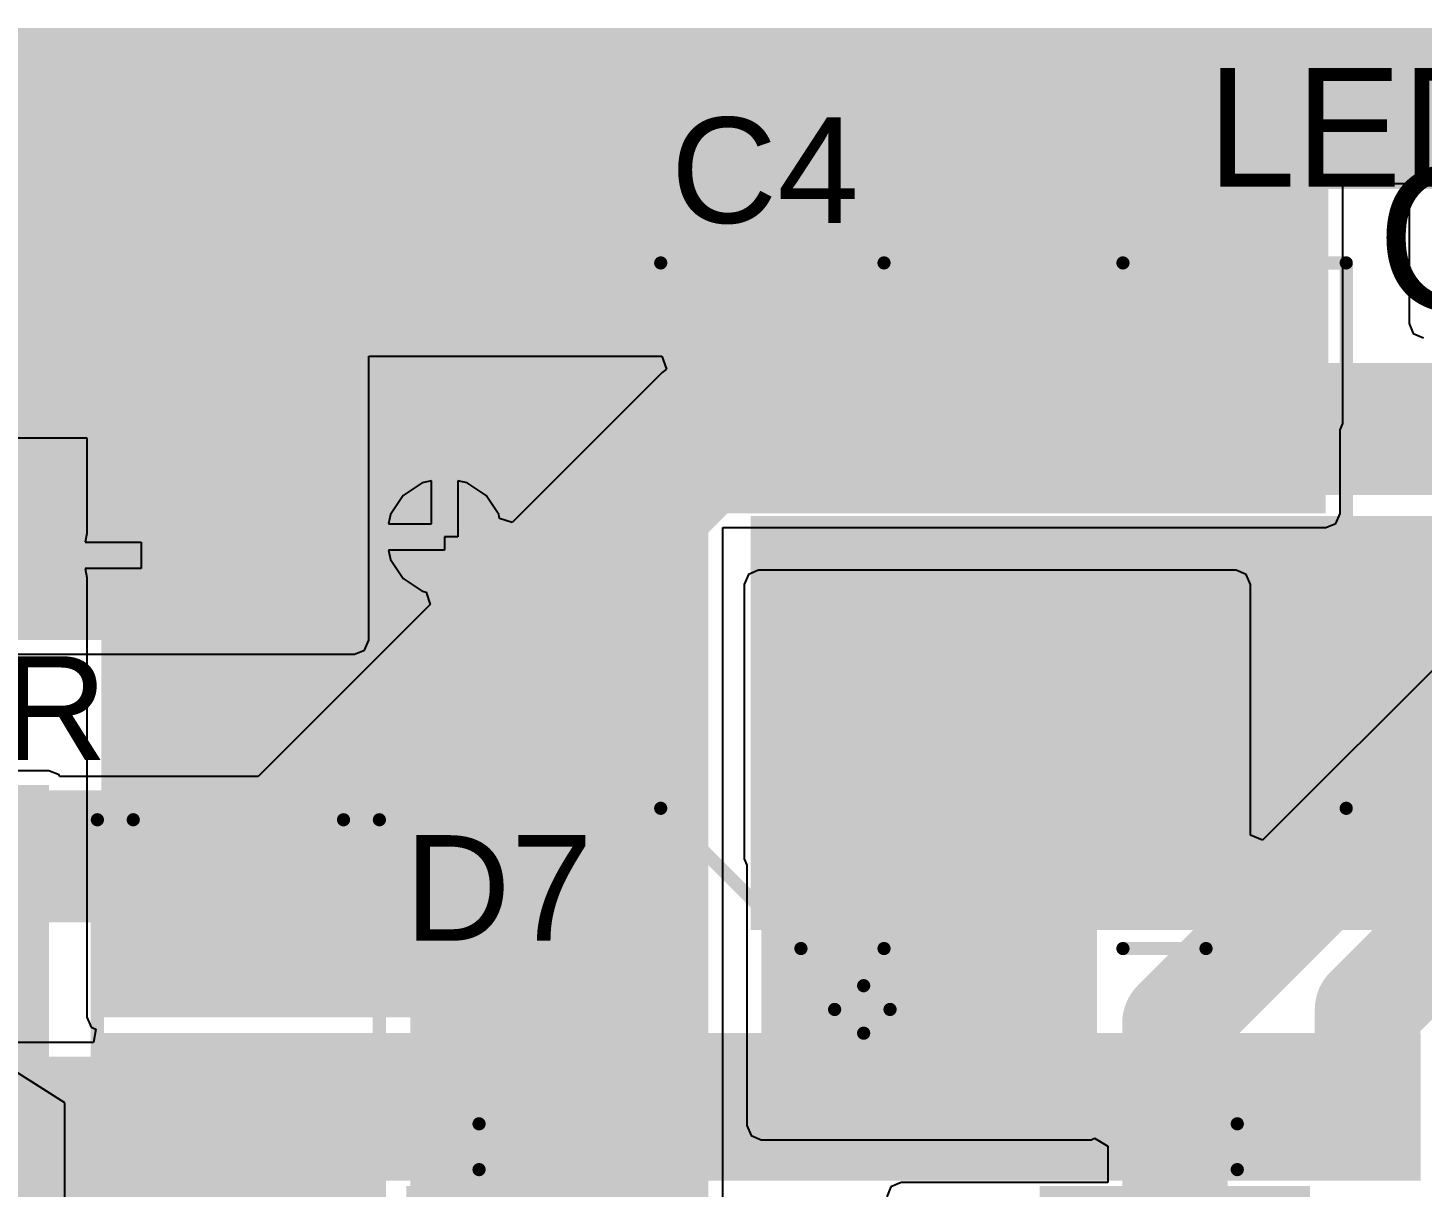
# Model space of a CAD drawing. Header units: millimetres. Extents: x -0.26 to 4.68, y -0.29 to 2.93.
# Drawn here: x 1.578 to 2.107, y 2.441 to 2.88 of the extents above; entities that cross this region are included whole.
import ezdxf

# ---------------------------------------------------------------- set-up
doc = ezdxf.new("R2010")
doc.units = ezdxf.units.MM
doc.header["$MEASUREMENT"] = 0
for name, color, linetype in [('BottomLayer', 5, 'Continuous'), ('BottomSolder', 6, 'Continuous'), ('Mechanical2', 216, 'Continuous'), ('TopLayer', 1, 'Continuous'), ('TopOverlay', 2, 'Continuous'), ('TopPaste', 8, 'Continuous'), ('TopSolder', 216, 'Continuous'), ('ViaHoleLayer', 16, 'Continuous')]:
    doc.layers.add(name, color=color, linetype=linetype)
doc.styles.add('Arial', font='', dxfattribs={"height": 0.2})
doc.styles.get('Arial').set_extended_font_data('Arial')

# ---------------------------------------------------------------- blocks, each defined once
blk = doc.blocks.new('LED_0603_11')
at = {"layer": 'TopLayer'}
for points in [[(-0.03937, 0.01969), (-0.01969, 0.01969), (-0.01969, -0.01969), (-0.03937, -0.01969)], [(0.01969, 0.01969), (0.03937, 0.01969), (0.03937, -0.01969), (0.01969, -0.01969)]]:
    blk.add_hatch(color=1, dxfattribs=at).paths.add_polyline_path(points)
at = {"layer": 'TopOverlay'}
blk.add_hatch(color=2, dxfattribs=at).paths.add_polyline_path([(0.044, -0.026), (0.069, -0.026), (0.069, 0.026), (0.044, 0.026)])
at = {"layer": 'TopPaste'}
for points in [[(-0.03937, 0.01969), (-0.01969, 0.01969), (-0.01969, -0.01969), (-0.03937, -0.01969)], [(0.01969, 0.01969), (0.03937, 0.01969), (0.03937, -0.01969), (0.01969, -0.01969)]]:
    blk.add_hatch(color=8, dxfattribs=at).paths.add_polyline_path(points)
at = {"layer": 'TopSolder'}
for points in [[(-0.04337, 0.02369), (-0.01569, 0.02369), (-0.01569, -0.02369), (-0.04337, -0.02369)], [(0.01569, 0.02369), (0.04337, 0.02369), (0.04337, -0.02369), (0.01569, -0.02369)]]:
    blk.add_hatch(color=216, dxfattribs=at).paths.add_polyline_path(points)
at = {"layer": 'TopOverlay', "const_width": 0.005}
for points in [[(-0.044, -0.024), (-0.044, 0.024)], [(-0.044, 0.024), (-0.017, 0.024)], [(0.017, 0.024), (0.044, 0.024)], [(0.044, -0.024), (0.044, 0.024)], [(-0.044, -0.024), (-0.017, -0.024)], [(0.017, -0.024), (0.044, -0.024)]]:
    blk.add_lwpolyline(points, dxfattribs=at)
at = {"layer": 'TopOverlay', "const_width": 0.0025}
for points in [[(-0.04525, 0.024, 1), (-0.04275, 0.024, 1)], [(-0.04525, 0.024, 1), (-0.04275, 0.024, 1)], [(-0.01825, 0.024, 1), (-0.01575, 0.024, 1)], [(0.01575, 0.024, 1), (0.01825, 0.024, 1)], [(0.04275, 0.024, 1), (0.04525, 0.024, 1)], [(0.04275, 0.024, 1), (0.04525, 0.024, 1)], [(-0.04525, -0.024, 1), (-0.04275, -0.024, 1)], [(-0.04525, -0.024, 1), (-0.04275, -0.024, 1)], [(-0.01825, -0.024, 1), (-0.01575, -0.024, 1)], [(0.01575, -0.024, 1), (0.01825, -0.024, 1)], [(0.04275, -0.024, 1), (0.04525, -0.024, 1)], [(0.04275, -0.024, 1), (0.04525, -0.024, 1)]]:
    blk.add_lwpolyline(points, format="xyb", close=True, dxfattribs=at)
at = {"layer": 'TopOverlay'}
blk.add_text('LED2', height=0.045, dxfattribs=at).set_placement((-0.1532, -0.02518))
blk = doc.blocks.new('SMA_13')
at = {"layer": 'TopLayer'}
for points in [[(-0.12795, 0.03346), (-0.02953, 0.03346), (-0.02953, -0.03346), (-0.12795, -0.03346)], [(0.02953, 0.03346), (0.12795, 0.03346), (0.12795, -0.03346), (0.02953, -0.03346)]]:
    blk.add_hatch(color=1, dxfattribs=at).paths.add_polyline_path(points)
at = {"layer": 'TopOverlay'}
for points in [[(-0.175, -0.05597), (-0.12906, -0.05597), (-0.12906, 0.05598), (-0.175, 0.05598)], [(-0.12992, 0.03638), (-0.1022, 0.03638), (-0.1022, 0.05598), (-0.12992, 0.05598)], [(-0.12992, -0.05598), (-0.1022, -0.05598), (-0.1022, -0.03638), (-0.12992, -0.03638)]]:
    blk.add_hatch(color=2, dxfattribs=at).paths.add_polyline_path(points)
at = {"layer": 'TopPaste'}
for points in [[(-0.12795, 0.03346), (-0.02953, 0.03346), (-0.02953, -0.03346), (-0.12795, -0.03346)], [(0.02953, 0.03346), (0.12795, 0.03346), (0.12795, -0.03346), (0.02953, -0.03346)]]:
    blk.add_hatch(color=8, dxfattribs=at).paths.add_polyline_path(points)
at = {"layer": 'TopSolder'}
for points in [[(-0.13195, 0.03746), (-0.02553, 0.03746), (-0.02553, -0.03746), (-0.13195, -0.03746)], [(0.02553, 0.03746), (0.13195, 0.03746), (0.13195, -0.03746), (0.02553, -0.03746)]]:
    blk.add_hatch(color=216, dxfattribs=at).paths.add_polyline_path(points)
at = {"layer": 'TopOverlay', "const_width": 0.005}
for points in [[(-0.10465, 0.05345), (0.08115, 0.05345)], [(0.08115, 0.05345), (0.08115, 0.03985)], [(0.08115, -0.03985), (0.08115, -0.05345)], [(-0.10465, -0.05345), (0.08115, -0.05345)]]:
    blk.add_lwpolyline(points, dxfattribs=at)
at = {"layer": 'TopOverlay', "const_width": 0.0025}
for points in [[(-0.1059, 0.05345, 1), (-0.1034, 0.05345, 1)], [(0.0799, 0.05345, 1), (0.0824, 0.05345, 1)], [(0.0799, 0.05345, 1), (0.0824, 0.05345, 1)], [(0.0799, 0.03985, 1), (0.0824, 0.03985, 1)], [(0.0799, -0.03985, 1), (0.0824, -0.03985, 1)], [(-0.1059, -0.05345, 1), (-0.1034, -0.05345, 1)], [(0.0799, -0.05345, 1), (0.0824, -0.05345, 1)], [(0.0799, -0.05345, 1), (0.0824, -0.05345, 1)]]:
    blk.add_lwpolyline(points, format="xyb", close=True, dxfattribs=at)
blk = doc.blocks.new('SSL0804T_220M_N_100')
at = {"layer": 'TopLayer'}
for points in [[(-0.26004, 0.05492), (-0.14508, 0.05492), (-0.14508, -0.05492), (-0.26004, -0.05492)], [(0.14508, 0.05492), (0.26004, 0.05492), (0.26004, -0.05492), (0.14508, -0.05492)]]:
    blk.add_hatch(color=1, dxfattribs=at).paths.add_polyline_path(points)
at = {"layer": 'TopPaste'}
for points in [[(-0.26004, 0.05492), (-0.14508, 0.05492), (-0.14508, -0.05492), (-0.26004, -0.05492)], [(0.14508, 0.05492), (0.26004, 0.05492), (0.26004, -0.05492), (0.14508, -0.05492)]]:
    blk.add_hatch(color=8, dxfattribs=at).paths.add_polyline_path(points)
at = {"layer": 'TopSolder'}
for points in [[(-0.26404, 0.05892), (-0.14108, 0.05892), (-0.14108, -0.05892), (-0.26404, -0.05892)], [(0.14108, 0.05892), (0.26404, 0.05892), (0.26404, -0.05892), (0.14108, -0.05892)]]:
    blk.add_hatch(color=216, dxfattribs=at).paths.add_polyline_path(points)
at = {"layer": 'TopOverlay', "const_width": 0.005}
for points in [[(-0.065, 0.18504), (-0.24684, 0.06747)], [(0.065, 0.18504), (-0.065, 0.18504)], [(0.24684, 0.06747), (0.065, 0.18504)], [(-0.065, -0.18504), (-0.24684, -0.06747)], [(0.24684, -0.06747), (0.065, -0.18504)], [(0.065, -0.18504), (-0.065, -0.18504)]]:
    blk.add_lwpolyline(points, dxfattribs=at)
at = {"layer": 'TopOverlay', "const_width": 0.0025}
for points in [[(-0.06625, 0.18504, 1), (-0.06375, 0.18504, 1)], [(-0.06625, 0.18504, 1), (-0.06375, 0.18504, 1)], [(0.06375, 0.18504, 1), (0.06625, 0.18504, 1)], [(0.06375, 0.18504, 1), (0.06625, 0.18504, 1)], [(-0.24809, 0.06747, 1), (-0.24559, 0.06747, 1)], [(0.24559, 0.06747, 1), (0.24809, 0.06747, 1)], [(-0.24809, -0.06747, 1), (-0.24559, -0.06747, 1)], [(0.24559, -0.06747, 1), (0.24809, -0.06747, 1)], [(-0.06625, -0.18504, 1), (-0.06375, -0.18504, 1)], [(-0.06625, -0.18504, 1), (-0.06375, -0.18504, 1)], [(0.06375, -0.18504, 1), (0.06625, -0.18504, 1)], [(0.06375, -0.18504, 1), (0.06625, -0.18504, 1)]]:
    blk.add_lwpolyline(points, format="xyb", close=True, dxfattribs=at)
blk = doc.blocks.new('C____D_193')
at = {"layer": 'TopLayer'}
for points in [[(-0.16732, 0.05709), (-0.07283, 0.05709), (-0.07283, -0.05709), (-0.16732, -0.05709)], [(0.07283, 0.05709), (0.16732, 0.05709), (0.16732, -0.05709), (0.07283, -0.05709)]]:
    blk.add_hatch(color=1, dxfattribs=at).paths.add_polyline_path(points)
at = {"layer": 'TopPaste'}
for points in [[(-0.16732, 0.05709), (-0.07283, 0.05709), (-0.07283, -0.05709), (-0.16732, -0.05709)], [(0.07283, 0.05709), (0.16732, 0.05709), (0.16732, -0.05709), (0.07283, -0.05709)]]:
    blk.add_hatch(color=8, dxfattribs=at).paths.add_polyline_path(points)
at = {"layer": 'TopSolder'}
for points in [[(-0.17132, 0.06109), (-0.06883, 0.06109), (-0.06883, -0.06109), (-0.17132, -0.06109)], [(0.06883, 0.06109), (0.17132, 0.06109), (0.17132, -0.06109), (0.06883, -0.06109)]]:
    blk.add_hatch(color=216, dxfattribs=at).paths.add_polyline_path(points)
at = {"layer": 'TopOverlay', "const_width": 0.005}
for points in [[(-0.177, 0.099), (-0.177, 0.07)], [(-0.16, 0.084), (-0.193, 0.084)], [(-0.1437, 0.08465), (-0.1437, 0.0673)], [(0.1437, 0.08465), (-0.1437, 0.08465)], [(0.1437, 0.08465), (0.1437, 0.0673)], [(-0.1437, -0.0673), (-0.1437, -0.08465)], [(0.1437, -0.0673), (0.1437, -0.08465)], [(0.1437, -0.08465), (-0.1437, -0.08465)]]:
    blk.add_lwpolyline(points, dxfattribs=at)
at = {"layer": 'TopOverlay', "const_width": 0.0025}
for points in [[(-0.17825, 0.099, 1), (-0.17575, 0.099, 1)], [(-0.19425, 0.084, 1), (-0.19175, 0.084, 1)], [(-0.16125, 0.084, 1), (-0.15875, 0.084, 1)], [(-0.14495, 0.08465, 1), (-0.14245, 0.08465, 1)], [(-0.14495, 0.08465, 1), (-0.14245, 0.08465, 1)], [(0.14245, 0.08465, 1), (0.14495, 0.08465, 1)], [(0.14245, 0.08465, 1), (0.14495, 0.08465, 1)], [(-0.17825, 0.07, 1), (-0.17575, 0.07, 1)], [(-0.14495, 0.0673, 1), (-0.14245, 0.0673, 1)], [(0.14245, 0.0673, 1), (0.14495, 0.0673, 1)], [(-0.14495, -0.0673, 1), (-0.14245, -0.0673, 1)], [(0.14245, -0.0673, 1), (0.14495, -0.0673, 1)], [(-0.14495, -0.08465, 1), (-0.14245, -0.08465, 1)], [(-0.14495, -0.08465, 1), (-0.14245, -0.08465, 1)], [(0.14245, -0.08465, 1), (0.14495, -0.08465, 1)], [(0.14245, -0.08465, 1), (0.14495, -0.08465, 1)]]:
    blk.add_lwpolyline(points, format="xyb", close=True, dxfattribs=at)
blk = doc.blocks.new('20SVPF120M_195')
at = {"layer": 'TopLayer'}
for points in [[(-0.17913, 0.0315), (-0.04134, 0.0315), (-0.04134, -0.0315), (-0.17913, -0.0315)], [(0.04134, 0.0315), (0.17913, 0.0315), (0.17913, -0.0315), (0.04134, -0.0315)]]:
    blk.add_hatch(color=1, dxfattribs=at).paths.add_polyline_path(points)
at = {"layer": 'TopPaste'}
for points in [[(-0.17913, 0.0315), (-0.04134, 0.0315), (-0.04134, -0.0315), (-0.17913, -0.0315)], [(0.04134, 0.0315), (0.17913, 0.0315), (0.17913, -0.0315), (0.04134, -0.0315)]]:
    blk.add_hatch(color=8, dxfattribs=at).paths.add_polyline_path(points)
at = {"layer": 'TopSolder'}
for points in [[(-0.18313, 0.0355), (-0.03734, 0.0355), (-0.03734, -0.0355), (-0.18313, -0.0355)], [(0.03734, 0.0355), (0.18313, 0.0355), (0.18313, -0.0355), (0.03734, -0.0355)]]:
    blk.add_hatch(color=216, dxfattribs=at).paths.add_polyline_path(points)
at = {"layer": 'TopOverlay', "const_width": 0.005}
for points in [[(-0.07677, 0.12992), (-0.12992, 0.07677)], [(-0.07677, 0.12992), (0.12992, 0.12992)], [(0.12992, 0.12992), (0.12992, 0.04528)], [(-0.12992, 0.07677), (-0.12992, 0.04528)], [(-0.153, 0.064), (-0.153, 0.043)], [(-0.162, 0.053), (-0.144, 0.053)], [(-0.12992, -0.04528), (-0.12992, -0.07677)], [(0.12992, -0.04528), (0.12992, -0.12992)], [(-0.12992, -0.07677), (-0.07677, -0.12992)], [(-0.07677, -0.12992), (0.12992, -0.12992)]]:
    blk.add_lwpolyline(points, dxfattribs=at)
at = {"layer": 'TopOverlay', "const_width": 0.0025}
for points in [[(-0.07802, 0.12992, 1), (-0.07552, 0.12992, 1)], [(-0.07802, 0.12992, 1), (-0.07552, 0.12992, 1)], [(0.12867, 0.12992, 1), (0.13117, 0.12992, 1)], [(0.12867, 0.12992, 1), (0.13117, 0.12992, 1)], [(-0.13117, 0.07677, 1), (-0.12867, 0.07677, 1)], [(-0.13117, 0.07677, 1), (-0.12867, 0.07677, 1)], [(-0.15425, 0.064, 1), (-0.15175, 0.064, 1)], [(-0.16325, 0.053, 1), (-0.16075, 0.053, 1)], [(-0.14525, 0.053, 1), (-0.14275, 0.053, 1)], [(-0.13117, 0.04528, 1), (-0.12867, 0.04528, 1)], [(0.12867, 0.04528, 1), (0.13117, 0.04528, 1)], [(-0.15425, 0.043, 1), (-0.15175, 0.043, 1)], [(-0.13117, -0.04528, 1), (-0.12867, -0.04528, 1)], [(0.12867, -0.04528, 1), (0.13117, -0.04528, 1)], [(-0.13117, -0.07677, 1), (-0.12867, -0.07677, 1)], [(-0.13117, -0.07677, 1), (-0.12867, -0.07677, 1)], [(-0.07802, -0.12992, 1), (-0.07552, -0.12992, 1)], [(-0.07802, -0.12992, 1), (-0.07552, -0.12992, 1)], [(0.12867, -0.12992, 1), (0.13117, -0.12992, 1)], [(0.12867, -0.12992, 1), (0.13117, -0.12992, 1)]]:
    blk.add_lwpolyline(points, format="xyb", close=True, dxfattribs=at)

msp = doc.modelspace()

# ---------------------------------------------------------------- hatches: boundary and pattern name
at = {"layer": 'BottomLayer'}
for points in [[(1.26382, 2.74495), (1.70082, 2.74495), (1.70082, 2.86995), (1.26382, 2.86995)], [(1.69282, 2.81895), (2.29682, 2.81895), (2.29682, 2.86995), (1.69282, 2.86995)], [(1.69282, 2.761), (2.071, 2.761), (2.071, 2.82895), (1.69282, 2.82895)], [(1.41182, 2.64795), (1.70182, 2.64795), (1.70182, 2.81695), (1.41182, 2.81695)], [(1.852, 2.62995), (2.38868, 2.62995), (2.38868, 2.69495), (1.852, 2.69495)], [(1.852, 2.538), (2.38868, 2.538), (2.38868, 2.66195), (1.852, 2.66195)], [(1.497, 2.478), (1.586, 2.478), (1.586, 2.593), (1.497, 2.593)], [(1.603, 2.443), (2.106, 2.443), (2.106, 2.499), (1.603, 2.499)]]:
    msp.add_hatch(color=5, dxfattribs=at).paths.add_polyline_path(points)
h = msp.add_hatch(color=5, dxfattribs=at)
edge = h.paths.add_edge_path()
edge.add_arc((1.877, 2.851), 0.01181, 0, 360)
h = msp.add_hatch(color=5, dxfattribs=at)
edge = h.paths.add_edge_path()
edge.add_arc((1.9016, 2.851), 0.01181, 0, 360)
h = msp.add_hatch(color=5, dxfattribs=at)
edge = h.paths.add_edge_path()
edge.add_arc((1.9984, 2.851), 0.01181, 0, 360)
h = msp.add_hatch(color=5, dxfattribs=at)
edge = h.paths.add_edge_path()
edge.add_arc((2.023, 2.851), 0.01181, 0, 360)
h = msp.add_hatch(color=5, dxfattribs=at)
edge = h.paths.add_edge_path()
edge.add_arc((1.877, 2.825), 0.01181, 0, 360)
h = msp.add_hatch(color=5, dxfattribs=at)
edge = h.paths.add_edge_path()
edge.add_arc((1.9016, 2.825), 0.01181, 0, 360)
h = msp.add_hatch(color=5, dxfattribs=at)
edge = h.paths.add_edge_path()
edge.add_arc((1.9984, 2.82467), 0.01181, 0, 360)
h = msp.add_hatch(color=5, dxfattribs=at)
edge = h.paths.add_edge_path()
edge.add_arc((2.023, 2.82467), 0.01181, 0, 360)
h = msp.add_hatch(color=5, dxfattribs=at)
edge = h.paths.add_edge_path()
edge.add_arc((1.613, 2.814), 0.01181, 0, 360)
h = msp.add_hatch(color=5, dxfattribs=at)
edge = h.paths.add_edge_path()
edge.add_arc((1.738, 2.812), 0.01181, 0, 360)
h = msp.add_hatch(color=5, dxfattribs=at)
edge = h.paths.add_edge_path()
edge.add_arc((1.877, 2.798), 0.01181, 0, 360)
h = msp.add_hatch(color=5, dxfattribs=at)
edge = h.paths.add_edge_path()
edge.add_arc((1.9016, 2.798), 0.01181, 0, 360)
h = msp.add_hatch(color=5, dxfattribs=at)
edge = h.paths.add_edge_path()
edge.add_arc((1.9984, 2.79833), 0.01181, 0, 360)
h = msp.add_hatch(color=5, dxfattribs=at)
edge = h.paths.add_edge_path()
edge.add_arc((2.023, 2.79833), 0.01181, 0, 360)
h = msp.add_hatch(color=5, dxfattribs=at)
edge = h.paths.add_edge_path()
edge.add_arc((1.877, 2.772), 0.01181, 0, 360)
h = msp.add_hatch(color=5, dxfattribs=at)
edge = h.paths.add_edge_path()
edge.add_arc((1.9016, 2.772), 0.01181, 0, 360)
h = msp.add_hatch(color=5, dxfattribs=at)
edge = h.paths.add_edge_path()
edge.add_arc((1.9984, 2.772), 0.01181, 0, 360)
h = msp.add_hatch(color=5, dxfattribs=at)
edge = h.paths.add_edge_path()
edge.add_arc((2.023, 2.772), 0.01181, 0, 360)
h = msp.add_hatch(color=5, dxfattribs=at)
edge = h.paths.add_edge_path()
edge.add_arc((1.736, 2.687), 0.01181, 0, 360)
h = msp.add_hatch(color=5, dxfattribs=at)
edge = h.paths.add_edge_path()
edge.add_arc((1.621, 2.68), 0.01181, 0, 360)
h = msp.add_hatch(color=5, dxfattribs=at)
edge = h.paths.add_edge_path()
edge.add_arc((1.877, 2.63282), 0.01181, 0, 360)
h = msp.add_hatch(color=5, dxfattribs=at)
edge = h.paths.add_edge_path()
edge.add_arc((1.9016, 2.63282), 0.01181, 0, 360)
h = msp.add_hatch(color=5, dxfattribs=at)
edge = h.paths.add_edge_path()
edge.add_arc((1.9984, 2.63248), 0.01181, 0, 360)
h = msp.add_hatch(color=5, dxfattribs=at)
edge = h.paths.add_edge_path()
edge.add_arc((2.023, 2.63248), 0.01181, 0, 360)
h = msp.add_hatch(color=5, dxfattribs=at)
edge = h.paths.add_edge_path()
edge.add_arc((1.877, 2.60582), 0.01181, 0, 360)
h = msp.add_hatch(color=5, dxfattribs=at)
edge = h.paths.add_edge_path()
edge.add_arc((1.9016, 2.60582), 0.01181, 0, 360)
h = msp.add_hatch(color=5, dxfattribs=at)
edge = h.paths.add_edge_path()
edge.add_arc((1.9984, 2.60615), 0.01181, 0, 360)
h = msp.add_hatch(color=5, dxfattribs=at)
edge = h.paths.add_edge_path()
edge.add_arc((2.023, 2.60615), 0.01181, 0, 360)
h = msp.add_hatch(color=5, dxfattribs=at)
edge = h.paths.add_edge_path()
edge.add_arc((1.877, 2.57982), 0.01181, 0, 360)
h = msp.add_hatch(color=5, dxfattribs=at)
edge = h.paths.add_edge_path()
edge.add_arc((1.9016, 2.57982), 0.01181, 0, 360)
h = msp.add_hatch(color=5, dxfattribs=at)
edge = h.paths.add_edge_path()
edge.add_arc((1.9984, 2.57982), 0.01181, 0, 360)
h = msp.add_hatch(color=5, dxfattribs=at)
edge = h.paths.add_edge_path()
edge.add_arc((2.023, 2.57982), 0.01181, 0, 360)
h = msp.add_hatch(color=5, dxfattribs=at)
edge = h.paths.add_edge_path()
edge.add_arc((1.617, 2.478), 0.01181, 0, 360)
h = msp.add_hatch(color=5, dxfattribs=at)
edge = h.paths.add_edge_path()
edge.add_arc((1.645, 2.478), 0.01181, 0, 360)
h = msp.add_hatch(color=5, dxfattribs=at)
edge = h.paths.add_edge_path()
edge.add_arc((1.673, 2.478), 0.01181, 0, 360)
h = msp.add_hatch(color=5, dxfattribs=at)
edge = h.paths.add_edge_path()
edge.add_arc((1.701, 2.478), 0.01181, 0, 360)
h = msp.add_hatch(color=5, dxfattribs=at)
edge = h.paths.add_edge_path()
edge.add_arc((2.059, 2.46595), 0.01181, 0, 360)
h = msp.add_hatch(color=5, dxfattribs=at)
edge = h.paths.add_edge_path()
edge.add_arc((2.08782, 2.46595), 0.01181, 0, 360)
at = {"layer": 'BottomSolder'}
h = msp.add_hatch(color=6, dxfattribs=at)
edge = h.paths.add_edge_path()
edge.add_arc((1.877, 2.851), 0.00591, 0, 360)
h = msp.add_hatch(color=6, dxfattribs=at)
edge = h.paths.add_edge_path()
edge.add_arc((1.9016, 2.851), 0.00591, 0, 360)
h = msp.add_hatch(color=6, dxfattribs=at)
edge = h.paths.add_edge_path()
edge.add_arc((1.9984, 2.851), 0.00591, 0, 360)
h = msp.add_hatch(color=6, dxfattribs=at)
edge = h.paths.add_edge_path()
edge.add_arc((2.023, 2.851), 0.00591, 0, 360)
h = msp.add_hatch(color=6, dxfattribs=at)
edge = h.paths.add_edge_path()
edge.add_arc((1.877, 2.825), 0.00591, 0, 360)
h = msp.add_hatch(color=6, dxfattribs=at)
edge = h.paths.add_edge_path()
edge.add_arc((1.9016, 2.825), 0.00591, 0, 360)
h = msp.add_hatch(color=6, dxfattribs=at)
edge = h.paths.add_edge_path()
edge.add_arc((1.9984, 2.82467), 0.00591, 0, 360)
h = msp.add_hatch(color=6, dxfattribs=at)
edge = h.paths.add_edge_path()
edge.add_arc((2.023, 2.82467), 0.00591, 0, 360)
h = msp.add_hatch(color=6, dxfattribs=at)
edge = h.paths.add_edge_path()
edge.add_arc((1.613, 2.814), 0.00591, 0, 360)
h = msp.add_hatch(color=6, dxfattribs=at)
edge = h.paths.add_edge_path()
edge.add_arc((1.738, 2.812), 0.00591, 0, 360)
h = msp.add_hatch(color=6, dxfattribs=at)
edge = h.paths.add_edge_path()
edge.add_arc((1.877, 2.798), 0.00591, 0, 360)
h = msp.add_hatch(color=6, dxfattribs=at)
edge = h.paths.add_edge_path()
edge.add_arc((1.9016, 2.798), 0.00591, 0, 360)
h = msp.add_hatch(color=6, dxfattribs=at)
edge = h.paths.add_edge_path()
edge.add_arc((1.9984, 2.79833), 0.00591, 0, 360)
h = msp.add_hatch(color=6, dxfattribs=at)
edge = h.paths.add_edge_path()
edge.add_arc((2.023, 2.79833), 0.00591, 0, 360)
h = msp.add_hatch(color=6, dxfattribs=at)
edge = h.paths.add_edge_path()
edge.add_arc((1.877, 2.772), 0.00591, 0, 360)
h = msp.add_hatch(color=6, dxfattribs=at)
edge = h.paths.add_edge_path()
edge.add_arc((1.9016, 2.772), 0.00591, 0, 360)
h = msp.add_hatch(color=6, dxfattribs=at)
edge = h.paths.add_edge_path()
edge.add_arc((1.9984, 2.772), 0.00591, 0, 360)
h = msp.add_hatch(color=6, dxfattribs=at)
edge = h.paths.add_edge_path()
edge.add_arc((2.023, 2.772), 0.00591, 0, 360)
h = msp.add_hatch(color=6, dxfattribs=at)
edge = h.paths.add_edge_path()
edge.add_arc((1.736, 2.687), 0.00591, 0, 360)
h = msp.add_hatch(color=6, dxfattribs=at)
edge = h.paths.add_edge_path()
edge.add_arc((1.621, 2.68), 0.00591, 0, 360)
h = msp.add_hatch(color=6, dxfattribs=at)
edge = h.paths.add_edge_path()
edge.add_arc((1.877, 2.63282), 0.00591, 0, 360)
h = msp.add_hatch(color=6, dxfattribs=at)
edge = h.paths.add_edge_path()
edge.add_arc((1.9016, 2.63282), 0.00591, 0, 360)
h = msp.add_hatch(color=6, dxfattribs=at)
edge = h.paths.add_edge_path()
edge.add_arc((1.9984, 2.63248), 0.00591, 0, 360)
h = msp.add_hatch(color=6, dxfattribs=at)
edge = h.paths.add_edge_path()
edge.add_arc((2.023, 2.63248), 0.00591, 0, 360)
h = msp.add_hatch(color=6, dxfattribs=at)
edge = h.paths.add_edge_path()
edge.add_arc((1.877, 2.60582), 0.00591, 0, 360)
h = msp.add_hatch(color=6, dxfattribs=at)
edge = h.paths.add_edge_path()
edge.add_arc((1.9016, 2.60582), 0.00591, 0, 360)
h = msp.add_hatch(color=6, dxfattribs=at)
edge = h.paths.add_edge_path()
edge.add_arc((1.9984, 2.60615), 0.00591, 0, 360)
h = msp.add_hatch(color=6, dxfattribs=at)
edge = h.paths.add_edge_path()
edge.add_arc((2.023, 2.60615), 0.00591, 0, 360)
h = msp.add_hatch(color=6, dxfattribs=at)
edge = h.paths.add_edge_path()
edge.add_arc((1.877, 2.57982), 0.00591, 0, 360)
h = msp.add_hatch(color=6, dxfattribs=at)
edge = h.paths.add_edge_path()
edge.add_arc((1.9016, 2.57982), 0.00591, 0, 360)
h = msp.add_hatch(color=6, dxfattribs=at)
edge = h.paths.add_edge_path()
edge.add_arc((1.9984, 2.57982), 0.00591, 0, 360)
h = msp.add_hatch(color=6, dxfattribs=at)
edge = h.paths.add_edge_path()
edge.add_arc((2.023, 2.57982), 0.00591, 0, 360)
h = msp.add_hatch(color=6, dxfattribs=at)
edge = h.paths.add_edge_path()
edge.add_arc((1.617, 2.478), 0.00591, 0, 360)
h = msp.add_hatch(color=6, dxfattribs=at)
edge = h.paths.add_edge_path()
edge.add_arc((1.645, 2.478), 0.00591, 0, 360)
h = msp.add_hatch(color=6, dxfattribs=at)
edge = h.paths.add_edge_path()
edge.add_arc((1.673, 2.478), 0.00591, 0, 360)
h = msp.add_hatch(color=6, dxfattribs=at)
edge = h.paths.add_edge_path()
edge.add_arc((1.701, 2.478), 0.00591, 0, 360)
h = msp.add_hatch(color=6, dxfattribs=at)
edge = h.paths.add_edge_path()
edge.add_arc((2.059, 2.46595), 0.00591, 0, 360)
h = msp.add_hatch(color=6, dxfattribs=at)
edge = h.paths.add_edge_path()
edge.add_arc((2.08782, 2.46595), 0.00591, 0, 360)
at = {"layer": 'TopLayer'}
for points in [[(0.13597, 2.80395), (2.071, 2.80395), (2.071, 2.86695), (0.13597, 2.86695)], [(0.982, 2.73), (2.071, 2.73), (2.071, 2.81695), (0.982, 2.81695)], [(1.60582, 2.69595), (2.07, 2.69595), (2.07, 2.74595), (1.60582, 2.74595)], [(1.60582, 2.505), (1.836, 2.505), (1.836, 2.71995), (1.60582, 2.71995)], [(1.855, 2.565), (2.036, 2.565), (2.036, 2.669), (1.855, 2.669)], [(1.856, 2.464), (1.981, 2.464), (1.981, 2.64), (1.856, 2.64)], [(1.723, 2.319), (1.836, 2.319), (1.836, 2.516), (1.723, 2.516)], [(1.453, 2.34695), (1.71, 2.34695), (1.71, 2.49), (1.453, 2.49)], [(2.04, 2.443), (2.106, 2.443), (2.106, 2.49), (2.04, 2.49)]]:
    msp.add_hatch(color=1, dxfattribs=at).paths.add_polyline_path(points)
h = msp.add_hatch(color=1, dxfattribs=at)
edge = h.paths.add_edge_path()
edge.add_arc((1.877, 2.851), 0.01181, 0, 360)
h = msp.add_hatch(color=1, dxfattribs=at)
edge = h.paths.add_edge_path()
edge.add_arc((1.9016, 2.851), 0.01181, 0, 360)
h = msp.add_hatch(color=1, dxfattribs=at)
edge = h.paths.add_edge_path()
edge.add_arc((1.9984, 2.851), 0.01181, 0, 360)
h = msp.add_hatch(color=1, dxfattribs=at)
edge = h.paths.add_edge_path()
edge.add_arc((2.023, 2.851), 0.01181, 0, 360)
h = msp.add_hatch(color=1, dxfattribs=at)
edge = h.paths.add_edge_path()
edge.add_arc((1.877, 2.825), 0.01181, 0, 360)
h = msp.add_hatch(color=1, dxfattribs=at)
edge = h.paths.add_edge_path()
edge.add_arc((1.9016, 2.825), 0.01181, 0, 360)
h = msp.add_hatch(color=1, dxfattribs=at)
edge = h.paths.add_edge_path()
edge.add_arc((1.9984, 2.82467), 0.01181, 0, 360)
h = msp.add_hatch(color=1, dxfattribs=at)
edge = h.paths.add_edge_path()
edge.add_arc((2.023, 2.82467), 0.01181, 0, 360)
h = msp.add_hatch(color=1, dxfattribs=at)
edge = h.paths.add_edge_path()
edge.add_arc((1.613, 2.814), 0.01181, 0, 360)
h = msp.add_hatch(color=1, dxfattribs=at)
edge = h.paths.add_edge_path()
edge.add_arc((1.738, 2.812), 0.01181, 0, 360)
h = msp.add_hatch(color=1, dxfattribs=at)
edge = h.paths.add_edge_path()
edge.add_arc((1.877, 2.798), 0.01181, 0, 360)
h = msp.add_hatch(color=1, dxfattribs=at)
edge = h.paths.add_edge_path()
edge.add_arc((1.9016, 2.798), 0.01181, 0, 360)
h = msp.add_hatch(color=1, dxfattribs=at)
edge = h.paths.add_edge_path()
edge.add_arc((1.9984, 2.79833), 0.01181, 0, 360)
h = msp.add_hatch(color=1, dxfattribs=at)
edge = h.paths.add_edge_path()
edge.add_arc((2.023, 2.79833), 0.01181, 0, 360)
h = msp.add_hatch(color=1, dxfattribs=at)
edge = h.paths.add_edge_path()
edge.add_arc((1.877, 2.772), 0.01181, 0, 360)
h = msp.add_hatch(color=1, dxfattribs=at)
edge = h.paths.add_edge_path()
edge.add_arc((1.9016, 2.772), 0.01181, 0, 360)
h = msp.add_hatch(color=1, dxfattribs=at)
edge = h.paths.add_edge_path()
edge.add_arc((1.9984, 2.772), 0.01181, 0, 360)
h = msp.add_hatch(color=1, dxfattribs=at)
edge = h.paths.add_edge_path()
edge.add_arc((2.023, 2.772), 0.01181, 0, 360)
h = msp.add_hatch(color=1, dxfattribs=at)
edge = h.paths.add_edge_path()
edge.add_arc((1.736, 2.687), 0.01181, 0, 360)
h = msp.add_hatch(color=1, dxfattribs=at)
edge = h.paths.add_edge_path()
edge.add_arc((1.621, 2.68), 0.01181, 0, 360)
h = msp.add_hatch(color=1, dxfattribs=at)
edge = h.paths.add_edge_path()
edge.add_arc((1.877, 2.63282), 0.01181, 0, 360)
h = msp.add_hatch(color=1, dxfattribs=at)
edge = h.paths.add_edge_path()
edge.add_arc((1.9016, 2.63282), 0.01181, 0, 360)
h = msp.add_hatch(color=1, dxfattribs=at)
edge = h.paths.add_edge_path()
edge.add_arc((1.9984, 2.63248), 0.01181, 0, 360)
h = msp.add_hatch(color=1, dxfattribs=at)
edge = h.paths.add_edge_path()
edge.add_arc((2.023, 2.63248), 0.01181, 0, 360)
h = msp.add_hatch(color=1, dxfattribs=at)
edge = h.paths.add_edge_path()
edge.add_arc((1.877, 2.60582), 0.01181, 0, 360)
h = msp.add_hatch(color=1, dxfattribs=at)
edge = h.paths.add_edge_path()
edge.add_arc((1.9016, 2.60582), 0.01181, 0, 360)
h = msp.add_hatch(color=1, dxfattribs=at)
edge = h.paths.add_edge_path()
edge.add_arc((1.9984, 2.60615), 0.01181, 0, 360)
h = msp.add_hatch(color=1, dxfattribs=at)
edge = h.paths.add_edge_path()
edge.add_arc((2.023, 2.60615), 0.01181, 0, 360)
h = msp.add_hatch(color=1, dxfattribs=at)
edge = h.paths.add_edge_path()
edge.add_arc((1.877, 2.57982), 0.01181, 0, 360)
h = msp.add_hatch(color=1, dxfattribs=at)
edge = h.paths.add_edge_path()
edge.add_arc((1.9016, 2.57982), 0.01181, 0, 360)
h = msp.add_hatch(color=1, dxfattribs=at)
edge = h.paths.add_edge_path()
edge.add_arc((1.9984, 2.57982), 0.01181, 0, 360)
h = msp.add_hatch(color=1, dxfattribs=at)
edge = h.paths.add_edge_path()
edge.add_arc((2.023, 2.57982), 0.01181, 0, 360)
h = msp.add_hatch(color=1, dxfattribs=at)
edge = h.paths.add_edge_path()
edge.add_arc((1.617, 2.478), 0.01181, 0, 360)
h = msp.add_hatch(color=1, dxfattribs=at)
edge = h.paths.add_edge_path()
edge.add_arc((1.645, 2.478), 0.01181, 0, 360)
h = msp.add_hatch(color=1, dxfattribs=at)
edge = h.paths.add_edge_path()
edge.add_arc((1.673, 2.478), 0.01181, 0, 360)
h = msp.add_hatch(color=1, dxfattribs=at)
edge = h.paths.add_edge_path()
edge.add_arc((1.701, 2.478), 0.01181, 0, 360)
h = msp.add_hatch(color=1, dxfattribs=at)
edge = h.paths.add_edge_path()
edge.add_arc((2.059, 2.46595), 0.01181, 0, 360)
h = msp.add_hatch(color=1, dxfattribs=at)
edge = h.paths.add_edge_path()
edge.add_arc((2.08782, 2.46595), 0.01181, 0, 360)
at = {"layer": 'TopSolder'}
h = msp.add_hatch(color=216, dxfattribs=at)
edge = h.paths.add_edge_path()
edge.add_arc((1.877, 2.851), 0.00591, 0, 360)
h = msp.add_hatch(color=216, dxfattribs=at)
edge = h.paths.add_edge_path()
edge.add_arc((1.9016, 2.851), 0.00591, 0, 360)
h = msp.add_hatch(color=216, dxfattribs=at)
edge = h.paths.add_edge_path()
edge.add_arc((1.9984, 2.851), 0.00591, 0, 360)
h = msp.add_hatch(color=216, dxfattribs=at)
edge = h.paths.add_edge_path()
edge.add_arc((2.023, 2.851), 0.00591, 0, 360)
h = msp.add_hatch(color=216, dxfattribs=at)
edge = h.paths.add_edge_path()
edge.add_arc((1.877, 2.825), 0.00591, 0, 360)
h = msp.add_hatch(color=216, dxfattribs=at)
edge = h.paths.add_edge_path()
edge.add_arc((1.9016, 2.825), 0.00591, 0, 360)
h = msp.add_hatch(color=216, dxfattribs=at)
edge = h.paths.add_edge_path()
edge.add_arc((1.9984, 2.82467), 0.00591, 0, 360)
h = msp.add_hatch(color=216, dxfattribs=at)
edge = h.paths.add_edge_path()
edge.add_arc((2.023, 2.82467), 0.00591, 0, 360)
h = msp.add_hatch(color=216, dxfattribs=at)
edge = h.paths.add_edge_path()
edge.add_arc((1.613, 2.814), 0.00591, 0, 360)
h = msp.add_hatch(color=216, dxfattribs=at)
edge = h.paths.add_edge_path()
edge.add_arc((1.738, 2.812), 0.00591, 0, 360)
h = msp.add_hatch(color=216, dxfattribs=at)
edge = h.paths.add_edge_path()
edge.add_arc((1.877, 2.798), 0.00591, 0, 360)
h = msp.add_hatch(color=216, dxfattribs=at)
edge = h.paths.add_edge_path()
edge.add_arc((1.9016, 2.798), 0.00591, 0, 360)
h = msp.add_hatch(color=216, dxfattribs=at)
edge = h.paths.add_edge_path()
edge.add_arc((1.9984, 2.79833), 0.00591, 0, 360)
h = msp.add_hatch(color=216, dxfattribs=at)
edge = h.paths.add_edge_path()
edge.add_arc((2.023, 2.79833), 0.00591, 0, 360)
h = msp.add_hatch(color=216, dxfattribs=at)
edge = h.paths.add_edge_path()
edge.add_arc((1.877, 2.772), 0.00591, 0, 360)
h = msp.add_hatch(color=216, dxfattribs=at)
edge = h.paths.add_edge_path()
edge.add_arc((1.9016, 2.772), 0.00591, 0, 360)
h = msp.add_hatch(color=216, dxfattribs=at)
edge = h.paths.add_edge_path()
edge.add_arc((1.9984, 2.772), 0.00591, 0, 360)
h = msp.add_hatch(color=216, dxfattribs=at)
edge = h.paths.add_edge_path()
edge.add_arc((2.023, 2.772), 0.00591, 0, 360)
h = msp.add_hatch(color=216, dxfattribs=at)
edge = h.paths.add_edge_path()
edge.add_arc((1.736, 2.687), 0.00591, 0, 360)
h = msp.add_hatch(color=216, dxfattribs=at)
edge = h.paths.add_edge_path()
edge.add_arc((1.621, 2.68), 0.00591, 0, 360)
h = msp.add_hatch(color=216, dxfattribs=at)
edge = h.paths.add_edge_path()
edge.add_arc((1.877, 2.63282), 0.00591, 0, 360)
h = msp.add_hatch(color=216, dxfattribs=at)
edge = h.paths.add_edge_path()
edge.add_arc((1.9016, 2.63282), 0.00591, 0, 360)
h = msp.add_hatch(color=216, dxfattribs=at)
edge = h.paths.add_edge_path()
edge.add_arc((1.9984, 2.63248), 0.00591, 0, 360)
h = msp.add_hatch(color=216, dxfattribs=at)
edge = h.paths.add_edge_path()
edge.add_arc((2.023, 2.63248), 0.00591, 0, 360)
h = msp.add_hatch(color=216, dxfattribs=at)
edge = h.paths.add_edge_path()
edge.add_arc((1.877, 2.60582), 0.00591, 0, 360)
h = msp.add_hatch(color=216, dxfattribs=at)
edge = h.paths.add_edge_path()
edge.add_arc((1.9016, 2.60582), 0.00591, 0, 360)
h = msp.add_hatch(color=216, dxfattribs=at)
edge = h.paths.add_edge_path()
edge.add_arc((1.9984, 2.60615), 0.00591, 0, 360)
h = msp.add_hatch(color=216, dxfattribs=at)
edge = h.paths.add_edge_path()
edge.add_arc((2.023, 2.60615), 0.00591, 0, 360)
h = msp.add_hatch(color=216, dxfattribs=at)
edge = h.paths.add_edge_path()
edge.add_arc((1.877, 2.57982), 0.00591, 0, 360)
h = msp.add_hatch(color=216, dxfattribs=at)
edge = h.paths.add_edge_path()
edge.add_arc((1.9016, 2.57982), 0.00591, 0, 360)
h = msp.add_hatch(color=216, dxfattribs=at)
edge = h.paths.add_edge_path()
edge.add_arc((1.9984, 2.57982), 0.00591, 0, 360)
h = msp.add_hatch(color=216, dxfattribs=at)
edge = h.paths.add_edge_path()
edge.add_arc((2.023, 2.57982), 0.00591, 0, 360)
h = msp.add_hatch(color=216, dxfattribs=at)
edge = h.paths.add_edge_path()
edge.add_arc((1.617, 2.478), 0.00591, 0, 360)
h = msp.add_hatch(color=216, dxfattribs=at)
edge = h.paths.add_edge_path()
edge.add_arc((1.645, 2.478), 0.00591, 0, 360)
h = msp.add_hatch(color=216, dxfattribs=at)
edge = h.paths.add_edge_path()
edge.add_arc((1.673, 2.478), 0.00591, 0, 360)
h = msp.add_hatch(color=216, dxfattribs=at)
edge = h.paths.add_edge_path()
edge.add_arc((1.701, 2.478), 0.00591, 0, 360)
h = msp.add_hatch(color=216, dxfattribs=at)
edge = h.paths.add_edge_path()
edge.add_arc((2.059, 2.46595), 0.00591, 0, 360)
h = msp.add_hatch(color=216, dxfattribs=at)
edge = h.paths.add_edge_path()
edge.add_arc((2.08782, 2.46595), 0.00591, 0, 360)
at = {"layer": 'ViaHoleLayer'}
h = msp.add_hatch(color=16, dxfattribs=at)
edge = h.paths.add_edge_path()
edge.add_arc((1.877, 2.851), 0.00591, 0, 360)
h = msp.add_hatch(color=16, dxfattribs=at)
edge = h.paths.add_edge_path()
edge.add_arc((1.9016, 2.851), 0.00591, 0, 360)
h = msp.add_hatch(color=16, dxfattribs=at)
edge = h.paths.add_edge_path()
edge.add_arc((1.9984, 2.851), 0.00591, 0, 360)
h = msp.add_hatch(color=16, dxfattribs=at)
edge = h.paths.add_edge_path()
edge.add_arc((2.023, 2.851), 0.00591, 0, 360)
h = msp.add_hatch(color=16, dxfattribs=at)
edge = h.paths.add_edge_path()
edge.add_arc((1.877, 2.825), 0.00591, 0, 360)
h = msp.add_hatch(color=16, dxfattribs=at)
edge = h.paths.add_edge_path()
edge.add_arc((1.9016, 2.825), 0.00591, 0, 360)
h = msp.add_hatch(color=16, dxfattribs=at)
edge = h.paths.add_edge_path()
edge.add_arc((1.9984, 2.82467), 0.00591, 0, 360)
h = msp.add_hatch(color=16, dxfattribs=at)
edge = h.paths.add_edge_path()
edge.add_arc((2.023, 2.82467), 0.00591, 0, 360)
h = msp.add_hatch(color=16, dxfattribs=at)
edge = h.paths.add_edge_path()
edge.add_arc((1.613, 2.814), 0.00591, 0, 360)
h = msp.add_hatch(color=16, dxfattribs=at)
edge = h.paths.add_edge_path()
edge.add_arc((1.738, 2.812), 0.00591, 0, 360)
h = msp.add_hatch(color=16, dxfattribs=at)
edge = h.paths.add_edge_path()
edge.add_arc((1.877, 2.798), 0.00591, 0, 360)
h = msp.add_hatch(color=16, dxfattribs=at)
edge = h.paths.add_edge_path()
edge.add_arc((1.9016, 2.798), 0.00591, 0, 360)
h = msp.add_hatch(color=16, dxfattribs=at)
edge = h.paths.add_edge_path()
edge.add_arc((1.9984, 2.79833), 0.00591, 0, 360)
h = msp.add_hatch(color=16, dxfattribs=at)
edge = h.paths.add_edge_path()
edge.add_arc((2.023, 2.79833), 0.00591, 0, 360)
h = msp.add_hatch(color=16, dxfattribs=at)
edge = h.paths.add_edge_path()
edge.add_arc((1.877, 2.772), 0.00591, 0, 360)
h = msp.add_hatch(color=16, dxfattribs=at)
edge = h.paths.add_edge_path()
edge.add_arc((1.9016, 2.772), 0.00591, 0, 360)
h = msp.add_hatch(color=16, dxfattribs=at)
edge = h.paths.add_edge_path()
edge.add_arc((1.9984, 2.772), 0.00591, 0, 360)
h = msp.add_hatch(color=16, dxfattribs=at)
edge = h.paths.add_edge_path()
edge.add_arc((2.023, 2.772), 0.00591, 0, 360)
h = msp.add_hatch(color=16, dxfattribs=at)
edge = h.paths.add_edge_path()
edge.add_arc((1.736, 2.687), 0.00591, 0, 360)
h = msp.add_hatch(color=16, dxfattribs=at)
edge = h.paths.add_edge_path()
edge.add_arc((1.621, 2.68), 0.00591, 0, 360)
h = msp.add_hatch(color=16, dxfattribs=at)
edge = h.paths.add_edge_path()
edge.add_arc((1.877, 2.63282), 0.00591, 0, 360)
h = msp.add_hatch(color=16, dxfattribs=at)
edge = h.paths.add_edge_path()
edge.add_arc((1.9016, 2.63282), 0.00591, 0, 360)
h = msp.add_hatch(color=16, dxfattribs=at)
edge = h.paths.add_edge_path()
edge.add_arc((1.9984, 2.63248), 0.00591, 0, 360)
h = msp.add_hatch(color=16, dxfattribs=at)
edge = h.paths.add_edge_path()
edge.add_arc((2.023, 2.63248), 0.00591, 0, 360)
h = msp.add_hatch(color=16, dxfattribs=at)
edge = h.paths.add_edge_path()
edge.add_arc((1.877, 2.60582), 0.00591, 0, 360)
h = msp.add_hatch(color=16, dxfattribs=at)
edge = h.paths.add_edge_path()
edge.add_arc((1.9016, 2.60582), 0.00591, 0, 360)
h = msp.add_hatch(color=16, dxfattribs=at)
edge = h.paths.add_edge_path()
edge.add_arc((1.9984, 2.60615), 0.00591, 0, 360)
h = msp.add_hatch(color=16, dxfattribs=at)
edge = h.paths.add_edge_path()
edge.add_arc((2.023, 2.60615), 0.00591, 0, 360)
h = msp.add_hatch(color=16, dxfattribs=at)
edge = h.paths.add_edge_path()
edge.add_arc((1.877, 2.57982), 0.00591, 0, 360)
h = msp.add_hatch(color=16, dxfattribs=at)
edge = h.paths.add_edge_path()
edge.add_arc((1.9016, 2.57982), 0.00591, 0, 360)
h = msp.add_hatch(color=16, dxfattribs=at)
edge = h.paths.add_edge_path()
edge.add_arc((1.9984, 2.57982), 0.00591, 0, 360)
h = msp.add_hatch(color=16, dxfattribs=at)
edge = h.paths.add_edge_path()
edge.add_arc((2.023, 2.57982), 0.00591, 0, 360)
h = msp.add_hatch(color=16, dxfattribs=at)
edge = h.paths.add_edge_path()
edge.add_arc((1.617, 2.478), 0.00591, 0, 360)
h = msp.add_hatch(color=16, dxfattribs=at)
edge = h.paths.add_edge_path()
edge.add_arc((1.645, 2.478), 0.00591, 0, 360)
h = msp.add_hatch(color=16, dxfattribs=at)
edge = h.paths.add_edge_path()
edge.add_arc((1.673, 2.478), 0.00591, 0, 360)
h = msp.add_hatch(color=16, dxfattribs=at)
edge = h.paths.add_edge_path()
edge.add_arc((1.701, 2.478), 0.00591, 0, 360)
h = msp.add_hatch(color=16, dxfattribs=at)
edge = h.paths.add_edge_path()
edge.add_arc((2.059, 2.46595), 0.00591, 0, 360)
h = msp.add_hatch(color=16, dxfattribs=at)
edge = h.paths.add_edge_path()
edge.add_arc((2.08782, 2.46595), 0.00591, 0, 360)

# ---------------------------------------------------------------- linework, layer by layer
at = {"layer": 'BottomLayer'}
for p, q in [((1.70723, 2.64795), (1.70723, 2.75559)), ((1.70723, 2.75559), (1.81835, 2.75559)), ((1.81835, 2.75559), (1.82005, 2.75059)), ((1.81843, 2.74934), (1.76163, 2.69255)), ((1.82005, 2.75059), (1.81843, 2.74934)), ((1.72749, 2.70755), (1.72028, 2.70272)), ((1.731, 2.70824), (1.72749, 2.70755)), ((1.731, 2.692), (1.731, 2.70824)), ((1.74451, 2.70755), (1.741, 2.70824)), ((1.741, 2.70824), (1.741, 2.687)), ((1.75172, 2.70272), (1.74451, 2.70755)), ((1.72028, 2.70272), (1.71545, 2.69551)), ((1.75655, 2.69551), (1.75172, 2.70272)), ((1.71545, 2.69551), (1.71476, 2.692)), ((1.75685, 2.694), (1.75655, 2.69551)), ((1.71476, 2.692), (1.731, 2.692)), ((1.76163, 2.69255), (1.75685, 2.694)), ((1.741, 2.687), (1.736, 2.687)), ((1.736, 2.687), (1.736, 2.682)), ((1.736, 2.682), (1.71476, 2.682)), ((1.71476, 2.682), (1.71545, 2.67849)), ((1.71545, 2.67849), (1.72028, 2.67128)), ((1.72028, 2.67128), (1.72749, 2.66645)), ((1.72749, 2.66645), (1.729, 2.66615)), ((1.729, 2.66615), (1.73045, 2.66137)), ((1.73045, 2.66137), (1.66534, 2.59626)), ((1.70565, 2.64412), (1.70723, 2.64795)), ((1.41894, 2.64254), (1.70182, 2.64254)), ((1.70182, 2.64254), (1.70565, 2.64412)), ((1.592, 2.47257), (1.39148, 2.6)), ((1.586, 2.59841), (1.497, 2.59841)), ((1.58983, 2.59683), (1.586, 2.59841)), ((1.59006, 2.59626), (1.58983, 2.59683)), ((1.66534, 2.59626), (1.59006, 2.59626)), ((1.592, 2.3413), (1.592, 2.47257))]:
    msp.add_line(p, q, dxfattribs=at)
for points, const_width in [([(1.67787, 2.566), (1.83982, 2.72795)], 0.05), ([(1.83982, 2.72795), (3.08382, 2.72795)], 0.05), ([(1.566, 2.566), (1.67787, 2.566)], 0.05), ([(1.5415, 2.5415), (1.566, 2.566)], 0.04)]:
    msp.add_lwpolyline(points, dxfattribs=dict(at, const_width=const_width))
for points, const_width in [([(1.82732, 2.72795, 1), (1.85232, 2.72795, 1)], 0.025), ([(1.82732, 2.72795, 1), (1.85232, 2.72795, 1)], 0.025), ([(1.5535, 2.566, 1), (1.5785, 2.566, 1)], 0.025), ([(1.66537, 2.566, 1), (1.69037, 2.566, 1)], 0.025), ([(1.66537, 2.566, 1), (1.69037, 2.566, 1)], 0.025), ([(1.556, 2.566, 1), (1.576, 2.566, 1)], 0.02)]:
    msp.add_lwpolyline(points, format="xyb", close=True, dxfattribs=dict(at, const_width=const_width))
at = {"layer": 'Mechanical2', "const_width": 0.01}
msp.add_lwpolyline([(-0.11718, 2.87495), (4.60723, 2.87495)], dxfattribs=at)
at = {"layer": 'TopLayer'}
for p, q in [((2.07641, 2.73), (2.07641, 2.821)), ((2.07641, 2.821), (2.10159, 2.821)), ((2.10159, 2.821), (2.10159, 2.76795)), ((2.10159, 2.76795), (2.10317, 2.76412)), ((2.10317, 2.76412), (2.107, 2.76254)), ((2.22116, 2.7472), (2.04603, 2.57208)), ((2.07541, 2.72759), (2.07641, 2.73)), ((2.07541, 2.69595), (2.07541, 2.72759)), ((1.40447, 2.72459), (1.60041, 2.72459)), ((1.60041, 2.72459), (1.60041, 2.68829)), ((2.07383, 2.69212), (2.07541, 2.69595)), ((1.84141, 2.516), (1.84141, 2.69054)), ((1.84141, 2.69054), (2.07, 2.69054)), ((2.07, 2.69054), (2.07383, 2.69212)), ((1.60041, 2.68829), (1.59976, 2.685)), ((1.59976, 2.685), (1.621, 2.685)), ((1.621, 2.685), (1.621, 2.675)), ((1.621, 2.675), (1.59976, 2.675)), ((1.59976, 2.675), (1.60041, 2.67171)), ((1.855, 2.67441), (1.85117, 2.67283)), ((2.036, 2.67441), (1.855, 2.67441)), ((2.03983, 2.67283), (2.036, 2.67441)), ((1.60041, 2.67171), (1.60041, 2.505)), ((1.85117, 2.67283), (1.84959, 2.669)), ((1.84959, 2.669), (1.84959, 2.565)), ((2.04141, 2.669), (2.03983, 2.67283)), ((2.04141, 2.57399), (2.04141, 2.669)), ((1.592, 2.47257), (1.39148, 2.6)), ((2.04603, 2.57208), (2.04141, 2.57399)), ((1.84959, 2.565), (1.85059, 2.56259)), ((1.85059, 2.56259), (1.85059, 2.464)), ((1.84141, 2.319), (1.84141, 2.516)), ((1.60041, 2.505), (1.602, 2.50117)), ((1.602, 2.50117), (1.60383, 2.50041)), ((1.60383, 2.50041), (1.60284, 2.49541)), ((1.60284, 2.49541), (1.55606, 2.49541)), ((1.592, 2.3413), (1.592, 2.47257)), ((1.85059, 2.464), (1.85217, 2.46017)), ((1.85217, 2.46017), (1.856, 2.45859)), ((1.856, 2.45859), (1.981, 2.45859)), ((1.981, 2.45859), (1.98233, 2.45914)), ((1.98233, 2.45914), (1.98733, 2.45615)), ((1.98733, 2.45615), (1.98733, 2.44236)), ((1.909, 2.44236), (1.90517, 2.44078)), ((1.98733, 2.44236), (1.909, 2.44236)), ((1.90517, 2.44078), (1.90359, 2.43695))]:
    msp.add_line(p, q, dxfattribs=at)
at = {"layer": 'TopLayer', "const_width": 0.04}
for points in [[(1.94782, 2.77118), (1.94982, 2.77318)], [(2.01282, 2.50282), (2.24665, 2.73665)], [(1.77267, 2.71595), (1.77767, 2.72095)], [(1.77767, 2.72095), (1.80232, 2.72095)], [(1.77267, 2.37995), (1.77267, 2.71595)], [(2.08582, 2.50795), (2.18287, 2.605)], [(1.94782, 2.55071), (1.94982, 2.55271)], [(2.08582, 2.46595), (2.08582, 2.50795)], [(2.01282, 2.37995), (2.01282, 2.50282)]]:
    msp.add_lwpolyline(points, dxfattribs=at)
at = {"layer": 'TopLayer', "const_width": 0.02}
for points in [[(1.93782, 2.77118, 1), (1.95782, 2.77118, 1)], [(1.93982, 2.77318, 1), (1.95982, 2.77318, 1)], [(1.76767, 2.72095, 1), (1.78767, 2.72095, 1)], [(1.76767, 2.72095, 1), (1.78767, 2.72095, 1)], [(1.79232, 2.72095, 1), (1.81232, 2.72095, 1)], [(1.76267, 2.71595, 1), (1.78267, 2.71595, 1)], [(1.76267, 2.71595, 1), (1.78267, 2.71595, 1)], [(1.93782, 2.55071, 1), (1.95782, 2.55071, 1)], [(1.93982, 2.55271, 1), (1.95982, 2.55271, 1)], [(2.07582, 2.50795, 1), (2.09582, 2.50795, 1)], [(2.07582, 2.50795, 1), (2.09582, 2.50795, 1)], [(2.00282, 2.50282, 1), (2.02282, 2.50282, 1)], [(2.00282, 2.50282, 1), (2.02282, 2.50282, 1)], [(2.07582, 2.46595, 1), (2.09582, 2.46595, 1)]]:
    msp.add_lwpolyline(points, format="xyb", close=True, dxfattribs=at)

# ---------------------------------------------------------------- block references
msp.add_blockref('LED_0603_11', (2.17829, 2.84495))
for name, p, rotation in [('20SVPF120M_195', (1.94782, 2.66095), 90), ('SMA_13', (1.65782, 2.49869), 90), ('SSL0804T_220M_N_100', (1.31782, 2.40495), 180), ('C____D_193', (1.89274, 2.37995), 180)]:
    msp.add_blockref(name, p, dxfattribs=dict(rotation=rotation))

# ---------------------------------------------------------------- texts
at = {"layer": 'TopOverlay', "style": 'Arial'}
for s, height, p in [('C4', 0.04, (1.82168, 2.80601)), ('BOARD POWER', 0.0393701, (1.18956, 2.60246)), ('D7', 0.04, (1.72068, 2.53401))]:
    msp.add_text(s, height=height, dxfattribs=at).set_placement(p)
msp.add_text('GSM_PWR', height=0.055, rotation=360, dxfattribs=at).set_placement((2.08913, 2.77272))

doc.saveas('drawing.dxf')
